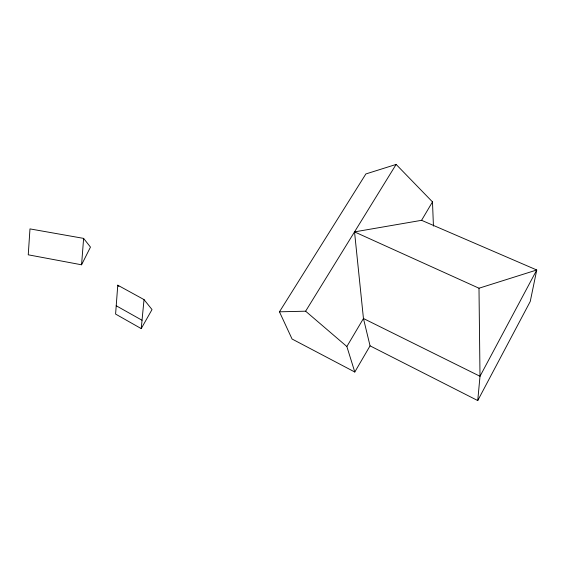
<?xml version="1.0" encoding="UTF-8"?>
<svg xmlns="http://www.w3.org/2000/svg" width="565" height="565" viewBox="0 0 565 565"><rect width="100%" height="100%" fill="white"/><g stroke="black" fill="none" stroke-linecap="round" stroke-linejoin="round"><path stroke-width="0.85" d="M117.767 285.191L115.592 314.076L141.222 328.604L152.02 309.564L144.033 299.605L117.767 285.191L118.834 286.462M81.565 264.794L83.62 238.388L29.98 228.903L28.25 254.808L81.565 264.794L90.471 247.103L83.62 238.388M370.054 345.844L477.743 400.571L480.003 376.276L478.993 288.221L354.53 231.89L363.45 318.505L370.054 345.844L354.792 372.017L292.063 339.014L279.456 311.816L365.873 173.949L396.129 164.429L432.486 201.903L433.44 226.085M141.222 328.604L144.033 299.605M477.743 400.571L530.245 301.47L536.75 269.992L421.582 220.315L354.53 231.89M354.792 372.017L346.861 346.522L363.45 318.505L480.003 376.276L536.75 269.992L478.993 288.221M421.582 220.315L432.486 201.903M279.456 311.816L305.623 311.195L396.129 164.429M116.221 305.757L142.034 320.256M305.623 311.195L346.861 346.522"/></g></svg>
